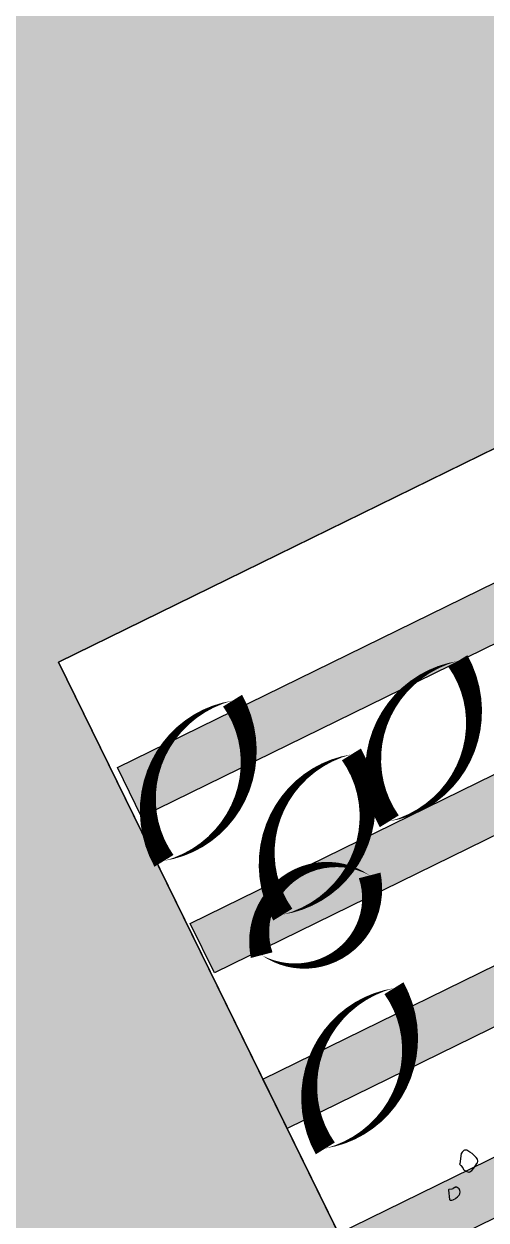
# Model space of a CAD drawing. Header units: millimetres. Extents: x 1754 to 2064, y 960 to 1845.
# Drawn here: x 1908.629 to 1909.66, y 1081.117 to 1083.786 of the extents above; entities that cross this region are included whole.
import ezdxf

# ---------------------------------------------------------------- set-up
doc = ezdxf.new("R2010")
doc.units = ezdxf.units.MM
for name, color, linetype in [('A_katastralni mapa', 7, 'Continuous'), ('dveře', 3, 'Continuous'), ('srafa fasada', 253, 'Continuous'), ('SRAFY', 3, 'Continuous'), ('T_stafaz', 7, 'Continuous'), ('zariz.predmety', 203, 'Continuous')]:
    doc.layers.add(name, color=color, linetype=linetype)
doc.layers.add('FLOATING-WINDOWS', color=2, linetype='Continuous', plot=False)
picture_1 = doc.add_image_def('image1.jpg', size_in_pixel=(880, 658))

# ---------------------------------------------------------------- blocks, each defined once
blk = doc.blocks.new('STROMLIST03PUD')
at = {"linetype": 'Continuous'}
for p, q in [((-543.1, -639.6), (-547.7, -642.4)), ((-537.1, -637.2), (-543.1, -639.6)), ((-531.1, -634.8), (-537.1, -637.2)), ((-526.3, -634.5), (-531.1, -634.8)), ((-522, -635.6), (-526.3, -634.5)), ((-519.4, -637.7), (-522, -635.6)), ((-518.3, -639.6), (-519.4, -637.7)), ((-516.1, -643.2), (-518.3, -639.6)), ((-557, -651.6), (-557.4, -653)), ((-557.4, -653), (-556.3, -654.9)), ((-556.6, -650.1), (-557, -651.6)), ((-555, -646.7), (-556.6, -650.1)), ((-556.3, -654.9), (-555.5, -658.2)), ((-555.5, -658.2), (-554.4, -660)), ((-550.4, -643.9), (-555, -646.7)), ((-554.4, -660), (-553.9, -660.9)), ((-553.9, -660.9), (-534.7, -674.2)), ((-547.7, -642.4), (-550.4, -643.9)), ((-514.5, -645.9), (-516.1, -643.2)), ((-511.8, -650.5), (-514.5, -645.9)), ((-513.2, -668.7), (-509.2, -665)), ((-509.4, -656.5), (-511.8, -650.5)), ((-508.5, -662.2), (-509.4, -656.5)), ((-509.2, -665), (-508.2, -664.5)), ((-508.8, -663.6), (-508.5, -662.2)), ((-508.2, -664.5), (-508.8, -663.6)), ((-534.7, -674.2), (-534.2, -675.2)), ((-534.2, -675.2), (-530, -673.8)), ((-530, -673.8), (-523.4, -672.4)), ((-523.4, -672.4), (-519.6, -672.6)), ((-519.6, -672.6), (-518.6, -672.1)), ((-518.6, -672.1), (-517.8, -671.5)), ((-517.8, -671.5), (-513.2, -668.7)), ((-491.1, -714.9), (-493.8, -721.1)), ((-490.6, -703.4), (-492.2, -706.9)), ((-492.2, -706.9), (-491.6, -707.8)), ((-491.6, -707.8), (-492, -709.2)), ((-492, -709.2), (-491.8, -711.7)), ((-491.8, -711.7), (-491.3, -712.6)), ((-491.3, -712.6), (-491.1, -714.9)), ((-489.6, -702.9), (-490.6, -703.4)), ((-485.1, -700.1), (-489.6, -702.9)), ((-481.3, -700.3), (-485.1, -700.1)), ((-478.3, -701), (-481.3, -700.3)), ((-474.3, -703.5), (-478.3, -701)), ((-472.6, -706.3), (-474.3, -703.5)), ((-470.9, -711.4), (-472.6, -706.3)), ((-469.6, -715.6), (-470.9, -711.4)), ((-469.4, -718), (-469.6, -715.6)), ((-469.5, -721.8), (-469.4, -718)), ((-493.8, -721.1), (-493.3, -722.1)), ((-493.3, -722.1), (-492.8, -723)), ((-492.8, -723), (-473.2, -730.2)), ((-473.2, -730.2), (-472.3, -729.7)), ((-472.3, -729.7), (-471.4, -729.1)), ((-471.4, -729.1), (-470.1, -727.1)), ((-470.1, -727.1), (-469.8, -725.7)), ((-469.8, -725.7), (-469, -722.7)), ((-469, -722.7), (-469.5, -721.8))]:
    blk.add_line(p, q, dxfattribs=at)

msp = doc.modelspace()

# ---------------------------------------------------------------- hatches: boundary and pattern name
at = {"layer": 'srafa fasada', "linetype": 'Continuous', "lineweight": 0}
h = msp.add_hatch(color=253, dxfattribs=at)
h.dxf.hatch_style = 1
h.paths.add_polyline_path([(1901.2242, 1084.2908), (1913.4833, 1090.3004), (1917.0927, 1082.9375), (1912.9321, 1080.8979), (1911.5345, 1083.7488), (1908.7061, 1082.3623), (1910.1036, 1079.5113), (1905.3189, 1077.1657)])
at = {"layer": 'SRAFY'}
for points in [[(1908.8377, 1082.1265), (1911.6662, 1083.5131), (1911.7202, 1083.403), (1908.8917, 1082.0164)], [(1909, 1081.7789), (1911.8285, 1083.1655), (1911.8825, 1083.0554), (1909.054, 1081.6688)], [(1909.1624, 1081.4313), (1911.9909, 1082.8179), (1912.0448, 1082.7078), (1909.2164, 1081.3212)], [(1909.3247, 1081.0837), (1912.1532, 1082.4703), (1912.2072, 1082.3602), (1909.3787, 1080.9736)]]:
    msp.add_hatch(color=253, dxfattribs=at).paths.add_polyline_path(points)

# ---------------------------------------------------------------- linework, layer by layer
at = {"layer": 'dveře'}
for p, q in [((1911.5345, 1083.7488), (1908.7061, 1082.3622)), ((1908.7061, 1082.3622), (1910.1036, 1079.5113))]:
    msp.add_line(p, q, dxfattribs=at)
at = {"layer": 'FLOATING-WINDOWS'}
msp.add_lwpolyline([(1908.7061, 1082.3622), (1911.5345, 1083.7488), (1912.8008, 1081.1658), (1909.9723, 1079.7792)], close=True, dxfattribs=at)
at = {"layer": 'SRAFY'}
for points in [[(1908.8377, 1082.1265), (1911.6662, 1083.5131), (1911.7202, 1083.403), (1908.8917, 1082.0164)], [(1909, 1081.7789), (1911.8285, 1083.1655), (1911.8825, 1083.0554), (1909.054, 1081.6688)], [(1909.1624, 1081.4313), (1911.9909, 1082.8179), (1912.0448, 1082.7078), (1909.2164, 1081.3212)], [(1909.3247, 1081.0837), (1912.1532, 1082.4703), (1912.2072, 1082.3602), (1909.3787, 1080.9736)]]:
    msp.add_lwpolyline(points, close=True, dxfattribs=at)
at = {"layer": 'zariz.predmety', "color": 253, "linetype": 'Continuous', "ltscale": 0.001}
for points in [[(1909.4442, 1082.0067, 0, 0, 0.520567), (1909.4442, 1082.0067, 0, 0.05, 0.520567), (1909.5973, 1082.3643, 0, 0.05, 0.520567), (1909.4442, 1082.0067, 0.05, 0.05, 0)], [(1909.0946, 1082.276, 0, 0, 0.520567), (1909.0946, 1082.276, 0, 0.05, 0.520567), (1908.9415, 1081.9184, 0, 0.05, 0.520567), (1909.0946, 1082.276, 0.05, 0.05, 0)], [(1909.3598, 1082.156, 0, 0, 0.520567), (1909.3598, 1082.156, 0, 0.05, 0.520567), (1909.2067, 1081.7984, 0, 0.05, 0.520567), (1909.3598, 1082.156, 0.05, 0.05, 0)], [(1909.4005, 1081.8859, 0, 0, 0.520567), (1909.4005, 1081.8859, 0, 0.05, 0.675621), (1909.1594, 1081.7079, 0, 0.05, 0.675621), (1909.4005, 1081.8859, 0.05, 0.05, 0)], [(1909.4546, 1081.6342, 0, 0, 0.520567), (1909.4546, 1081.6342, 0, 0.05, 0.520567), (1909.3015, 1081.2766, 0, 0.05, 0.520567), (1909.4546, 1081.6342, 0.05, 0.05, 0)]]:
    msp.add_lwpolyline(points, format="xyseb", close=True, dxfattribs=at)

# ---------------------------------------------------------------- block references
at = {"layer": 'T_stafaz', "xscale": 0.001000000047450447, "yscale": 0.001000000163912773, "zscale": 0.001, "rotation": 296.1149935166604}
msp.add_blockref('STROMLIST03PUD', (1910.4422, 1081.059), dxfattribs=at)

# ---------------------------------------------------------------- pictures from other files: only their frames are drawn
at = {"layer": 'A_katastralni mapa'}
image = msp.add_image(picture_1, insert=(1753.8904, 959.6693), size_in_units=(310.4444, 232.1278), dxfattribs=at)
image.dxf.flags = 7

doc.saveas('drawing.dxf')
